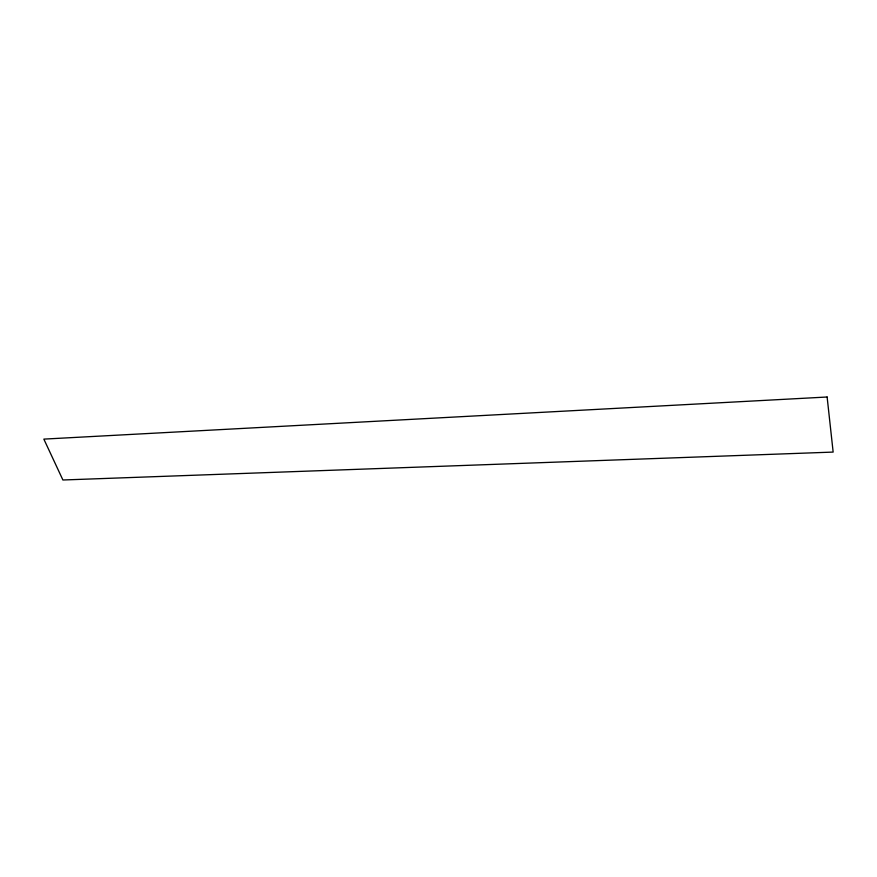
<?xml version="1.0" encoding="UTF-8"?>
<svg xmlns="http://www.w3.org/2000/svg" width="877" height="877" viewBox="0 0 877 877"><rect width="100%" height="100%" fill="white"/><g stroke="black" fill="none" stroke-linecap="round" stroke-linejoin="round"><path stroke-width="1.32" d="M827.121 397.007L43.85 439.114L62.903 479.993L833.15 452.083L827.121 397.007"/></g></svg>
